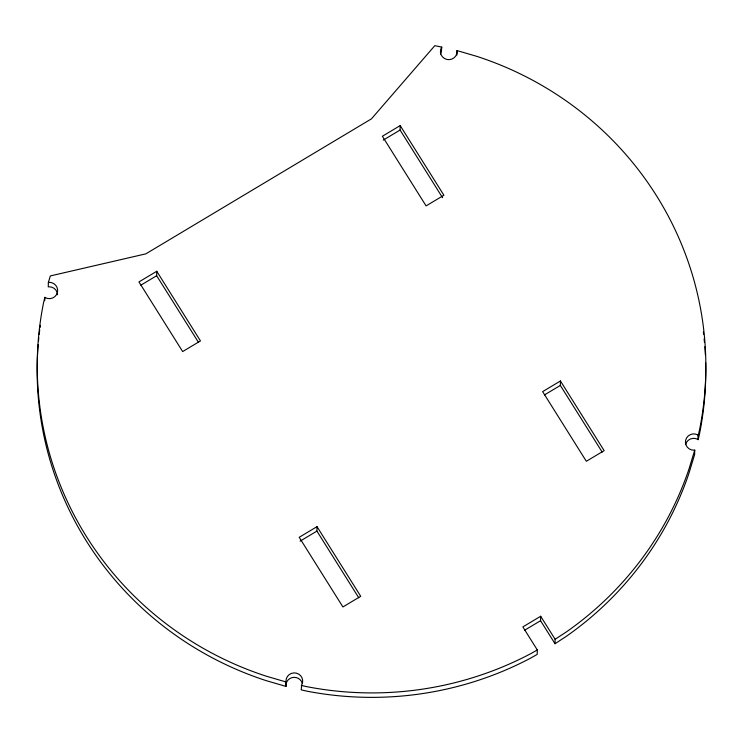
<?xml version="1.0" encoding="UTF-8"?>
<svg xmlns="http://www.w3.org/2000/svg" width="743" height="743" viewBox="0 0 743 743"><rect width="100%" height="100%" fill="white"/><g stroke="black" fill="none" stroke-linecap="round" stroke-linejoin="round"><path stroke-width="1.11" d="M44.766 300.674L44.84 297.33L45.304 297.664A8.359 8.164 1.3 0 0 57.425 292.426A8.359 8.164 1.3 0 0 49.103 282.34L48.369 282.451L48.267 286.9L49.001 286.789A8.359 8.164 1.3 0 1 57.555 294.757M198.52 342.421L156.662 275.718L156.764 271.269L138.95 281.922L182.657 351.569L200.471 340.916L156.764 271.269M38.19 344.585A334.313 326.632 1.3 0 0 266.31 680.681L285.999 686.411L285.981 681.247A8.359 8.164 1.3 0 1 296.299 673.121A8.359 8.164 1.3 0 1 301.677 684.972L301.231 689.875L306.915 691.157A334.313 326.632 1.3 0 0 530.808 658.029L537.198 654.388L537.3 649.939L522.858 626.916L540.663 616.253L555.114 639.277L555.012 643.735L566.389 636.287A334.313 326.632 1.3 0 0 688.789 473.774L694.631 454.549L694.733 450.1L693.999 450.212A8.359 8.164 1.3 0 1 685.678 440.125A8.359 8.164 1.3 0 1 697.798 434.887L698.16 439.67L697.696 439.336A8.359 8.164 1.3 0 0 685.575 444.574M358.776 597.799L316.917 531.096L317.02 526.648L299.206 537.3L342.913 606.957L360.726 596.295L317.02 526.648M442.559 197.731L400.087 130.044L400.189 125.595L382.376 136.257L426.083 205.904L443.896 195.242L400.189 125.595M48.369 282.451L50.348 275.922L145.842 253.855L371.454 118.843L434.831 45.648L441.769 47.125L441.323 52.029A8.359 8.164 1.3 0 0 440.543 54.016M456.908 55.038L457.001 50.589L476.69 56.319A334.313 326.632 1.3 0 1 699.572 429.668L698.262 435.212M555.012 643.735L540.56 620.702L540.663 616.253M602.202 452.134L560.343 385.431L560.445 380.973L542.631 391.635L586.338 461.282L604.143 450.629L560.445 380.973M44.84 297.33L43.531 302.884A334.313 326.632 1.3 0 0 266.412 676.232L286.092 681.963M698.16 439.67L699.469 434.116A334.313 326.632 1.3 0 0 705.646 362.695M694.733 450.1L688.891 469.325A334.313 326.632 1.3 0 1 566.491 631.838L555.114 639.277M441.769 47.125L441.426 47.58A8.359 8.164 1.3 0 0 446.803 59.431A8.359 8.164 1.3 0 0 457.121 51.304L457.001 50.589M140.836 285.191L156.662 275.718M383.267 140.111L400.087 130.044M300.098 541.164L316.917 531.096M544.508 394.904L560.343 385.431M524.734 630.175L540.56 620.702M537.3 649.939L530.911 653.58A334.313 326.632 1.3 0 1 307.017 686.699L301.333 685.427M285.999 686.411L285.879 685.696A8.359 8.164 1.3 0 1 302.252 683.207M38.487 341.176A334.313 326.632 1.3 0 1 38.812 337.768M39.184 334.369A334.313 326.632 1.3 0 1 39.732 329.836M40.029 327.579A334.313 326.632 1.3 0 1 40.345 325.323M703.352 332A334.313 326.632 1.3 0 1 703.621 334.257M704.123 338.799A334.313 326.632 1.3 0 1 704.448 342.207M704.828 346.749A334.313 326.632 1.3 0 1 705.339 354.717"/></g></svg>
